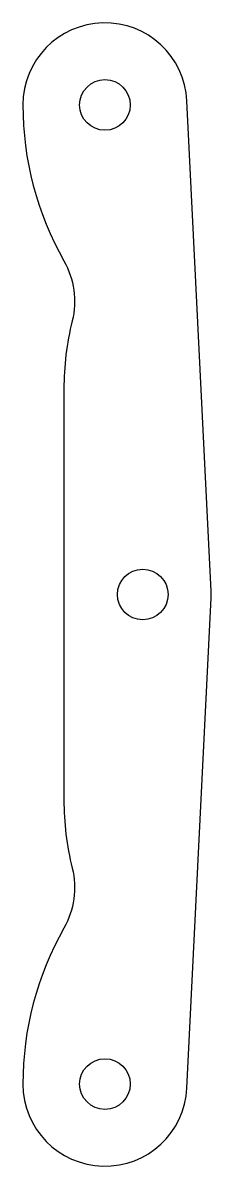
# Model space of a CAD drawing. Header units: millimetres. Extents: x -6 to 22, y -54 to 114.
import ezdxf

# ---------------------------------------------------------------- set-up
doc = ezdxf.new("R2010")
doc.units = ezdxf.units.MM

msp = doc.modelspace()

# ---------------------------------------------------------------- linework, layer by layer
msp.add_lwpolyline([(21.51, 29.51, 0.024583), (21.51, 30.49), (17.99, 102.16, 0.975719), (-6, 101.57, 0.129375), (0, 78.77, -0.191083), (1.21, 70, 0.060219), (0, 60), (0, 0, 0.060219), (1.21, -10, -0.191083), (0, -18.77, 0.129375), (-6, -41.57, 0.975719), (17.99, -42.16)], format="xyb", close=True)
for centre in [(6, 101.57), (11.52, 30), (6, -41.57)]:
    msp.add_circle(centre, 3.7)

doc.saveas('drawing.dxf')
